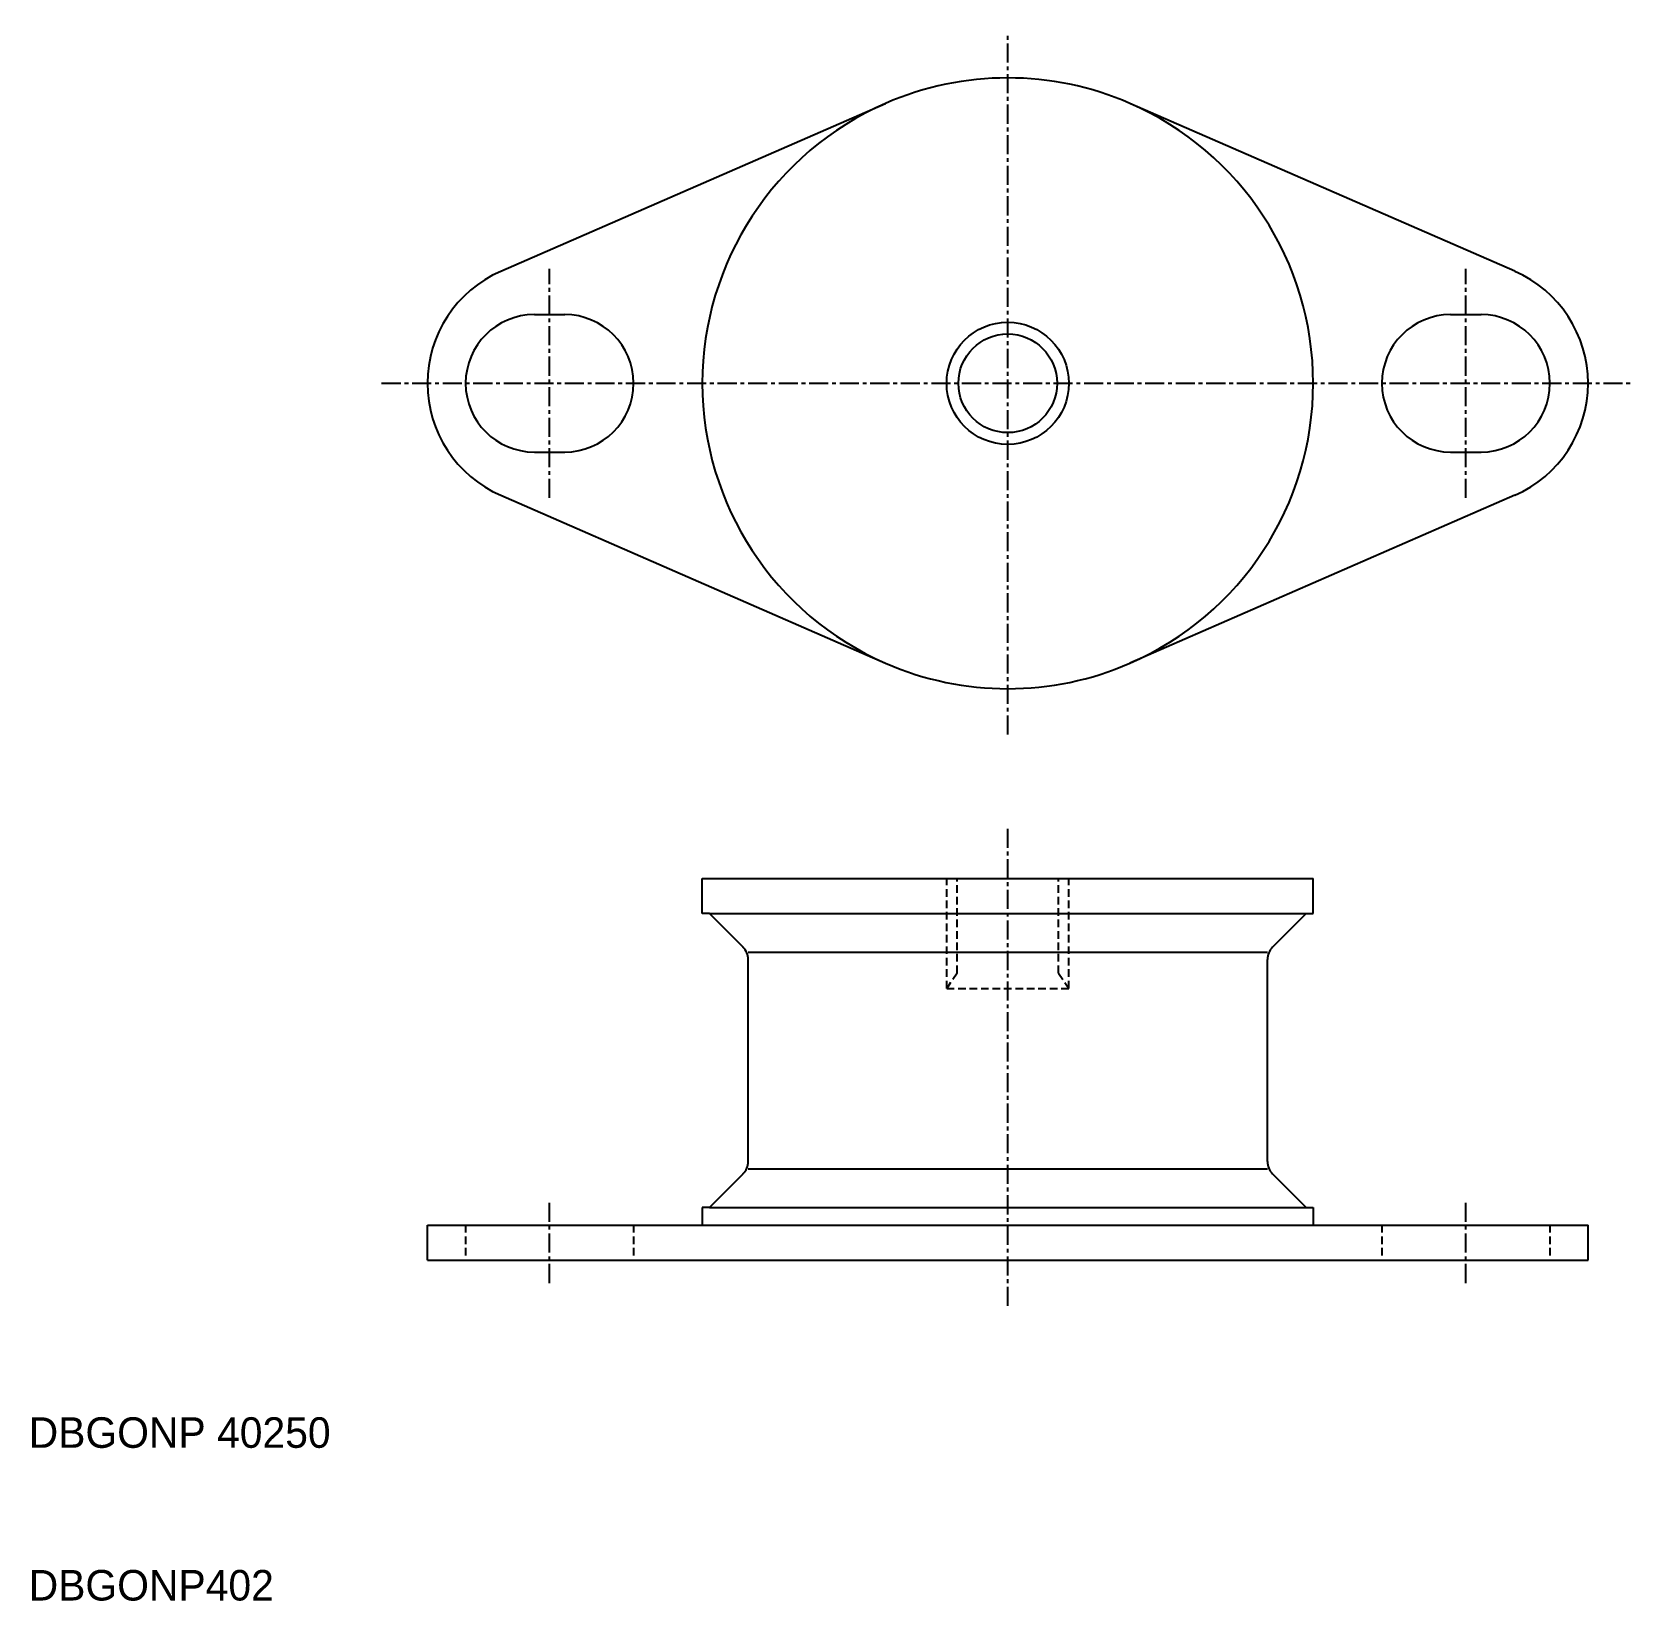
# Model space of a CAD drawing. Extents: x 10 to 115, y 10 to 113.
import ezdxf

# ---------------------------------------------------------------- set-up
doc = ezdxf.new("R2010")
doc.units = 0
doc.linetypes.add('CENTER', pattern=[2, 1.25, -0.25, 0.25, -0.25])
doc.linetypes.add('DASHED', pattern=[0.75, 0.5, -0.25])
doc.layers.get('0').update_dxf_attribs({"linetype": 'CONTINUOUS'})
doc.layers.add('CENTER', color=1, linetype='CENTER')

msp = doc.modelspace()

# ---------------------------------------------------------------- linework, layer by layer
at = {"color": 7, "linetype": 'CONTINUOUS'}
for p, q in [((40.91, 97.05), (66.11, 108.04)), ((107.31, 97.05), (82.11, 108.04)), ((43.11, 94.21), (45.11, 94.21)), ((103.11, 94.21), (105.11, 94.21)), ((43.11, 85.21), (45.11, 85.21)), ((103.11, 85.21), (105.11, 85.21)), ((40.91, 82.38), (66.11, 71.38)), ((107.31, 82.38), (82.11, 71.38)), ((54.11, 57.29), (94.11, 57.29)), ((54.11, 54.99), (54.11, 57.29)), ((94.11, 54.99), (94.11, 57.29)), ((54.57, 54.99), (54.11, 54.99)), ((54.57, 54.99), (93.65, 54.99)), ((54.57, 54.99), (56.78, 52.78)), ((93.65, 54.99), (91.45, 52.78)), ((93.65, 54.99), (94.11, 54.99)), ((57.11, 52.45), (91.11, 52.45)), ((57.11, 38.75), (57.11, 51.97)), ((91.11, 38.75), (91.11, 51.97)), ((54.57, 35.74), (56.78, 37.94)), ((57.11, 38.28), (91.11, 38.28)), ((93.65, 35.74), (91.45, 37.94)), ((54.57, 35.74), (54.11, 35.74)), ((54.11, 35.74), (54.11, 34.59)), ((54.57, 35.74), (93.65, 35.74)), ((93.65, 35.74), (94.11, 35.74)), ((94.11, 35.74), (94.11, 34.59)), ((36.11, 34.59), (112.11, 34.59)), ((36.11, 32.29), (36.11, 34.59)), ((112.11, 32.29), (112.11, 34.59)), ((36.11, 32.29), (112.11, 32.29))]:
    msp.add_line(p, q, dxfattribs=at)
at = {"color": 3, "linetype": 'DASHED'}
for p, q in [((70.11, 50.09), (70.11, 57.29)), ((70.79, 51.09), (70.79, 57.29)), ((77.44, 51.09), (77.44, 57.29)), ((78.11, 50.09), (78.11, 57.29)), ((70.79, 51.09), (70.11, 50.09)), ((77.44, 51.09), (78.11, 50.09)), ((70.11, 50.09), (78.11, 50.09)), ((38.61, 34.59), (38.61, 32.29)), ((49.61, 34.59), (49.61, 32.29)), ((98.61, 34.59), (98.61, 32.29)), ((109.61, 34.59), (109.61, 32.29))]:
    msp.add_line(p, q, dxfattribs=at)
at = {"color": 3, "linetype": 'CONTINUOUS'}
msp.add_circle((74.11, 89.71), 4, dxfattribs=at)
at = {"color": 7, "linetype": 'CONTINUOUS'}
msp.add_circle((74.11, 89.71), 3.23, dxfattribs=at)
for centre, radius, start, end in [((74.11, 89.71), 20, 66.4218, 113.5782), ((74.11, 89.71), 20, 113.5782, 246.4218), ((74.11, 89.71), 20, 293.5782, 66.4218), ((44.11, 89.71), 8, 113.5782, 246.4218), ((104.11, 89.71), 8, 293.5782, 66.4218), ((43.11, 89.71), 4.5, 90, 270), ((45.11, 89.71), 4.5, 270, 90), ((103.11, 89.71), 4.5, 90, 270), ((105.11, 89.71), 4.5, 270, 90), ((74.11, 89.71), 20, 246.4218, 293.5782), ((55.96, 51.97), 1.15, 0, 45), ((92.26, 51.97), 1.15, 135, 180), ((55.96, 38.75), 1.15, 315, 0), ((92.26, 38.75), 1.15, 180, 225)]:
    msp.add_arc(centre, radius, start, end, dxfattribs=at)
at = {"layer": 'CENTER', "color": 1, "linetype": 'CENTER'}
for p, q in [((74.11, 66.71), (74.11, 112.71)), ((44.11, 82.21), (44.11, 97.21)), ((104.11, 82.21), (104.11, 97.21)), ((33.11, 89.71), (115.11, 89.71)), ((74.11, 29.29), (74.11, 60.71)), ((44.11, 30.79), (44.11, 36.09)), ((104.11, 30.79), (104.11, 36.09))]:
    msp.add_line(p, q, dxfattribs=at)

# ---------------------------------------------------------------- texts
at = {"color": 7, "linetype": 'CONTINUOUS'}
for s, p in [('DBGONP 40250', (10, 20)), ('DBGONP402', (10, 10))]:
    msp.add_text(s, height=2, dxfattribs=at).set_placement(p)

doc.saveas('drawing.dxf')
